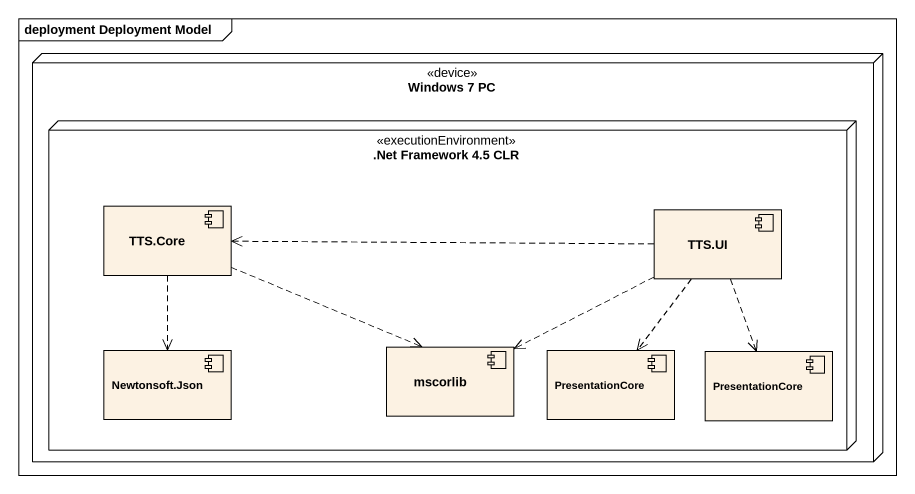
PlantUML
@startuml
mainframe deployment Deployment Model
node "Windows 7 PC" as Windows_7_PC <<device>> {
  node ".Net Framework 4.5 CLR" as Net_Framework_4_5_CLR <<executionEnvironment>> {
    component "TTS.Core" as TTS_Core
    component "TTS.UI" as TTS_UI
    component "Newtonsoft.Json" as Newtonsoft_Json
    component mscorlib
    component PresentationCore
    component "PresentationCore" as PresentationCore_2
  }
}
TTS_Core ..> Newtonsoft_Json
TTS_Core .right.> mscorlib
TTS_UI .left.> TTS_Core
TTS_UI .left.> mscorlib
TTS_UI ..> PresentationCore
TTS_UI ..> PresentationCore_2
@enduml
